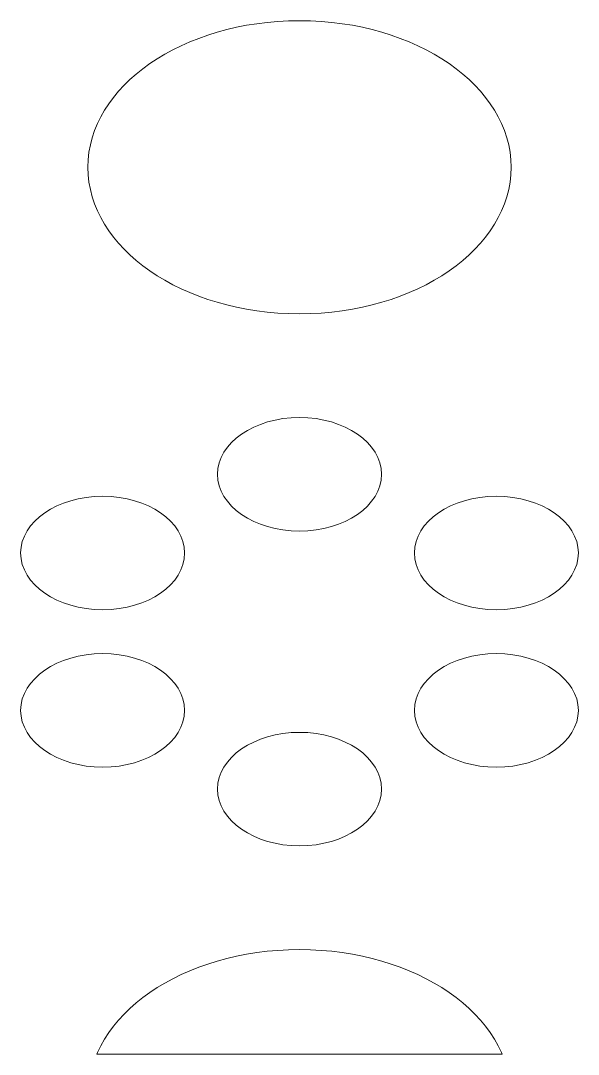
# Model space of a CAD drawing. Header units: millimetres. Extents: x -1200 to 1200, y -590 to 590.
# Drawn here: x 512 to 756.5, y -590 to -137 of the extents above; entities that cross this region are included whole.
import ezdxf

# ---------------------------------------------------------------- set-up
doc = ezdxf.new("R2010")
doc.units = ezdxf.units.MM
doc.header["$MEASUREMENT"] = 0
doc.layers.add('Layer 1', color=7, linetype='Continuous')

msp = doc.modelspace()

# ---------------------------------------------------------------- linework, layer by layer
at = {"layer": 'Layer 1', "color": 250, "lineweight": 20}
for points, knots in [([(541.4898, -201.2391), (541.4898, -201.2391), (541.6123, -197.9304), (541.6123, -197.9304), (541.6123, -197.9304), (541.9724, -194.6681), (541.9724, -194.6681), (541.9724, -194.6681), (542.5623, -191.4523), (542.5623, -191.4523), (542.5623, -191.4523), (543.3667, -188.2933), (543.3667, -188.2933), (543.3667, -188.2933), (544.4163, -185.191), (544.4163, -185.191), (544.4163, -185.191), (545.6651, -182.1404), (545.6651, -182.1404), (545.6651, -182.1404), (547.1207, -179.162), (547.1207, -179.162), (547.1207, -179.162), (548.7679, -176.2559), (548.7679, -176.2559), (548.7679, -176.2559), (550.6295, -173.417), (550.6295, -173.417), (550.6295, -173.417), (552.6827, -170.6347), (552.6827, -170.6347), (552.6827, -170.6347), (554.9275, -167.9454), (554.9275, -167.9454), (554.9275, -167.9454), (557.333, -165.3439), (557.333, -165.3439), (557.333, -165.3439), (559.9148, -162.8249), (559.9148, -162.8249), (559.9148, -162.8249), (562.6575, -160.3937), (562.6575, -160.3937), (562.6575, -160.3937), (565.5918, -158.0657), (565.5918, -158.0657), (565.5918, -158.0657), (568.6714, -155.8358), (568.6714, -155.8358), (568.6714, -155.8358), (571.8892, -153.6988), (571.8892, -153.6988), (571.8892, -153.6988), (575.2524, -151.6857), (575.2524, -151.6857), (575.2524, -151.6857), (578.7689, -149.7707), (578.7689, -149.7707), (578.7689, -149.7707), (582.4003, -147.9847), (582.4003, -147.9847), (582.4003, -147.9847), (586.1773, -146.3123), (586.1773, -146.3123), (586.1773, -146.3123), (590.0614, -144.7637), (590.0614, -144.7637), (590.0614, -144.7637), (594.0606, -143.3494), (594.0606, -143.3494), (594.0606, -143.3494), (598.1592, -142.059), (598.1592, -142.059), (598.1592, -142.059), (602.3653, -140.9131), (602.3653, -140.9131), (602.3653, -140.9131), (606.6709, -139.9065), (606.6709, -139.9065), (606.6709, -139.9065), (611.0683, -139.0393), (611.0683, -139.0393), (611.0683, -139.0393), (615.5654, -138.327), (615.5654, -138.327), (615.5654, -138.327), (620.1238, -137.7592), (620.1238, -137.7592), (620.1238, -137.7592), (624.7588, -137.3514), (624.7588, -137.3514), (624.7588, -137.3514), (629.4704, -137.0933), (629.4704, -137.0933), (629.4704, -137.0933), (634.2663, -137.0107), (634.2663, -137.0107), (634.2663, -137.0107), (639.0468, -137.0933), (639.0468, -137.0933), (639.0468, -137.0933), (643.7661, -137.3514), (643.7661, -137.3514), (643.7661, -137.3514), (648.4087, -137.7592), (648.4087, -137.7592), (648.4087, -137.7592), (652.9672, -138.327), (652.9672, -138.327), (652.9672, -138.327), (657.4489, -139.0393), (657.4489, -139.0393), (657.4489, -139.0393), (661.8541, -139.9065), (661.8541, -139.9065), (661.8541, -139.9065), (666.1597, -140.9131), (666.1597, -140.9131), (666.1597, -140.9131), (670.3732, -142.059), (670.3732, -142.059), (670.3732, -142.059), (674.4796, -143.3494), (674.4796, -143.3494), (674.4796, -143.3494), (678.4711, -144.7637), (678.4711, -144.7637), (678.4711, -144.7637), (682.363, -146.3123), (682.363, -146.3123), (682.363, -146.3123), (686.1168, -147.9847), (686.1168, -147.9847), (686.1168, -147.9847), (689.7636, -149.7707), (689.7636, -149.7707), (689.7636, -149.7707), (693.28, -151.6857), (693.28, -151.6857), (693.28, -151.6857), (696.6356, -153.6988), (696.6356, -153.6988), (696.6356, -153.6988), (699.861, -155.8358), (699.861, -155.8358), (699.861, -155.8358), (702.9408, -158.0657), (702.9408, -158.0657), (702.9408, -158.0657), (705.8597, -160.3937), (705.8597, -160.3937), (705.8597, -160.3937), (708.6177, -162.8249), (708.6177, -162.8249), (708.6177, -162.8249), (711.1994, -165.3439), (711.1994, -165.3439), (711.1994, -165.3439), (713.6051, -167.9454), (713.6051, -167.9454), (713.6051, -167.9454), (715.8498, -170.6347), (715.8498, -170.6347), (715.8498, -170.6347), (717.9031, -173.4066), (717.9031, -173.4066), (717.9031, -173.4066), (719.7647, -176.2559), (719.7647, -176.2559), (719.7647, -176.2559), (721.4194, -179.162), (721.4194, -179.162), (721.4194, -179.162), (722.8675, -182.1404), (722.8675, -182.1404), (722.8675, -182.1404), (724.1162, -185.191), (724.1162, -185.191), (724.1162, -185.191), (725.158, -188.2933), (725.158, -188.2933), (725.158, -188.2933), (725.9779, -191.4523), (725.9779, -191.4523), (725.9779, -191.4523), (726.5755, -194.6681), (726.5755, -194.6681), (726.5755, -194.6681), (726.9279, -197.9304), (726.9279, -197.9304), (726.9279, -197.9304), (727.0428, -201.2391), (727.0428, -201.2391), (727.0428, -201.2391), (726.9279, -204.5581), (726.9279, -204.5581), (726.9279, -204.5581), (726.5755, -207.8204), (726.5755, -207.8204), (726.5755, -207.8204), (725.9779, -211.0362), (725.9779, -211.0362), (725.9779, -211.0362), (725.158, -214.2056), (725.158, -214.2056), (725.158, -214.2056), (724.1162, -217.2975), (724.1162, -217.2975), (724.1162, -217.2975), (722.8675, -220.3378), (722.8675, -220.3378), (722.8675, -220.3378), (721.4194, -223.3213), (721.4194, -223.3213), (721.4194, -223.3213), (719.7647, -226.2326), (719.7647, -226.2326), (719.7647, -226.2326), (717.9031, -229.0819), (717.9031, -229.0819), (717.9031, -229.0819), (715.8498, -231.8435), (715.8498, -231.8435), (715.8498, -231.8435), (713.6051, -234.5431), (713.6051, -234.5431), (713.6051, -234.5431), (711.1994, -237.1446), (711.1994, -237.1446), (711.1994, -237.1446), (708.6177, -239.6688), (708.6177, -239.6688), (708.6177, -239.6688), (705.8597, -242.0897), (705.8597, -242.0897), (705.8597, -242.0897), (702.9408, -244.4228), (702.9408, -244.4228), (702.9408, -244.4228), (699.861, -246.6527), (699.861, -246.6527), (699.861, -246.6527), (696.6356, -248.7897), (696.6356, -248.7897), (696.6356, -248.7897), (693.28, -250.8028), (693.28, -250.8028), (693.28, -250.8028), (689.7636, -252.7178), (689.7636, -252.7178), (689.7636, -252.7178), (686.1168, -254.5038), (686.1168, -254.5038), (686.1168, -254.5038), (682.363, -256.1763), (682.363, -256.1763), (682.363, -256.1763), (678.4711, -257.7197), (678.4711, -257.7197), (678.4711, -257.7197), (674.4796, -259.1443), (674.4796, -259.1443), (674.4796, -259.1443), (670.3732, -260.4192), (670.3732, -260.4192), (670.3732, -260.4192), (666.1597, -261.5755), (666.1597, -261.5755), (666.1597, -261.5755), (661.8541, -262.5821), (661.8541, -262.5821), (661.8541, -262.5821), (657.4489, -263.4492), (657.4489, -263.4492), (657.4489, -263.4492), (652.9672, -264.1667), (652.9672, -264.1667), (652.9672, -264.1667), (648.4087, -264.7345), (648.4087, -264.7345), (648.4087, -264.7345), (643.7661, -265.1475), (643.7661, -265.1475), (643.7661, -265.1475), (639.0468, -265.3952), (639.0468, -265.3952), (639.0468, -265.3952), (634.2663, -265.4778), (634.2663, -265.4778), (634.2663, -265.4778), (629.4704, -265.3952), (629.4704, -265.3952), (629.4704, -265.3952), (624.7588, -265.1475), (624.7588, -265.1475), (624.7588, -265.1475), (620.1238, -264.7345), (620.1238, -264.7345), (620.1238, -264.7345), (615.5654, -264.1667), (615.5654, -264.1667), (615.5654, -264.1667), (611.0683, -263.4492), (611.0683, -263.4492), (611.0683, -263.4492), (606.6709, -262.5821), (606.6709, -262.5821), (606.6709, -262.5821), (602.3653, -261.5755), (602.3653, -261.5755), (602.3653, -261.5755), (598.1592, -260.4192), (598.1592, -260.4192), (598.1592, -260.4192), (594.0606, -259.1443), (594.0606, -259.1443), (594.0606, -259.1443), (590.0614, -257.7197), (590.0614, -257.7197), (590.0614, -257.7197), (586.1773, -256.1763), (586.1773, -256.1763), (586.1773, -256.1763), (582.4003, -254.5038), (582.4003, -254.5038), (582.4003, -254.5038), (578.7689, -252.7178), (578.7689, -252.7178), (578.7689, -252.7178), (575.2524, -250.8028), (575.2524, -250.8028), (575.2524, -250.8028), (571.8892, -248.7897), (571.8892, -248.7897), (571.8892, -248.7897), (568.6714, -246.6527), (568.6714, -246.6527), (568.6714, -246.6527), (565.5918, -244.4228), (565.5918, -244.4228), (565.5918, -244.4228), (562.6575, -242.0897), (562.6575, -242.0897), (562.6575, -242.0897), (559.9148, -239.6688), (559.9148, -239.6688), (559.9148, -239.6688), (557.333, -237.1446), (557.333, -237.1446), (557.333, -237.1446), (554.9275, -234.5431), (554.9275, -234.5431), (554.9275, -234.5431), (552.6827, -231.8435), (552.6827, -231.8435), (552.6827, -231.8435), (550.6295, -229.0819), (550.6295, -229.0819), (550.6295, -229.0819), (548.7679, -226.2326), (548.7679, -226.2326), (548.7679, -226.2326), (547.1207, -223.3213), (547.1207, -223.3213), (547.1207, -223.3213), (545.6651, -220.3378), (545.6651, -220.3378), (545.6651, -220.3378), (544.4163, -217.2975), (544.4163, -217.2975), (544.4163, -217.2975), (543.3667, -214.2056), (543.3667, -214.2056), (543.3667, -214.2056), (542.5623, -211.0362), (542.5623, -211.0362), (542.5623, -211.0362), (541.9724, -207.8204), (541.9724, -207.8204), (541.9724, -207.8204), (541.6123, -204.5581), (541.6123, -204.5581), (541.6123, -204.5581), (541.4898, -201.2391), (541.4898, -201.2391)], [0, 0, 0, 0, 0.0078125, 0.0078125, 0.0078125, 0.015625, 0.015625, 0.015625, 0.0234375, 0.0234375, 0.0234375, 0.03125, 0.03125, 0.03125, 0.0390625, 0.0390625, 0.0390625, 0.046875, 0.046875, 0.046875, 0.0546875, 0.0546875, 0.0546875, 0.0625, 0.0625, 0.0625, 0.0703125, 0.0703125, 0.0703125, 0.078125, 0.078125, 0.078125, 0.0859375, 0.0859375, 0.0859375, 0.09375, 0.09375, 0.09375, 0.1015625, 0.1015625, 0.1015625, 0.109375, 0.109375, 0.109375, 0.1171875, 0.1171875, 0.1171875, 0.125, 0.125, 0.125, 0.1328125, 0.1328125, 0.1328125, 0.140625, 0.140625, 0.140625, 0.1484375, 0.1484375, 0.1484375, 0.15625, 0.15625, 0.15625, 0.1640625, 0.1640625, 0.1640625, 0.171875, 0.171875, 0.171875, 0.1796875, 0.1796875, 0.1796875, 0.1875, 0.1875, 0.1875, 0.1953125, 0.1953125, 0.1953125, 0.203125, 0.203125, 0.203125, 0.2109375, 0.2109375, 0.2109375, 0.21875, 0.21875, 0.21875, 0.2265625, 0.2265625, 0.2265625, 0.234375, 0.234375, 0.234375, 0.2421875, 0.2421875, 0.2421875, 0.25, 0.25, 0.25, 0.2578125, 0.2578125, 0.2578125, 0.265625, 0.265625, 0.265625, 0.2734375, 0.2734375, 0.2734375, 0.28125, 0.28125, 0.28125, 0.2890625, 0.2890625, 0.2890625, 0.296875, 0.296875, 0.296875, 0.3046875, 0.3046875, 0.3046875, 0.3125, 0.3125, 0.3125, 0.3203125, 0.3203125, 0.3203125, 0.328125, 0.328125, 0.328125, 0.3359375, 0.3359375, 0.3359375, 0.34375, 0.34375, 0.34375, 0.3515625, 0.3515625, 0.3515625, 0.359375, 0.359375, 0.359375, 0.3671875, 0.3671875, 0.3671875, 0.375, 0.375, 0.375, 0.3828125, 0.3828125, 0.3828125, 0.390625, 0.390625, 0.390625, 0.3984375, 0.3984375, 0.3984375, 0.40625, 0.40625, 0.40625, 0.4140625, 0.4140625, 0.4140625, 0.421875, 0.421875, 0.421875, 0.4296875, 0.4296875, 0.4296875, 0.4375, 0.4375, 0.4375, 0.4453125, 0.4453125, 0.4453125, 0.453125, 0.453125, 0.453125, 0.4609375, 0.4609375, 0.4609375, 0.46875, 0.46875, 0.46875, 0.4765625, 0.4765625, 0.4765625, 0.484375, 0.484375, 0.484375, 0.4921875, 0.4921875, 0.4921875, 0.5, 0.5, 0.5, 0.5078125, 0.5078125, 0.5078125, 0.515625, 0.515625, 0.515625, 0.5234375, 0.5234375, 0.5234375, 0.53125, 0.53125, 0.53125, 0.5390625, 0.5390625, 0.5390625, 0.546875, 0.546875, 0.546875, 0.5546875, 0.5546875, 0.5546875, 0.5625, 0.5625, 0.5625, 0.5703125, 0.5703125, 0.5703125, 0.578125, 0.578125, 0.578125, 0.5859375, 0.5859375, 0.5859375, 0.59375, 0.59375, 0.59375, 0.6015625, 0.6015625, 0.6015625, 0.609375, 0.609375, 0.609375, 0.6171875, 0.6171875, 0.6171875, 0.625, 0.625, 0.625, 0.6328125, 0.6328125, 0.6328125, 0.640625, 0.640625, 0.640625, 0.6484375, 0.6484375, 0.6484375, 0.65625, 0.65625, 0.65625, 0.6640625, 0.6640625, 0.6640625, 0.671875, 0.671875, 0.671875, 0.6796875, 0.6796875, 0.6796875, 0.6875, 0.6875, 0.6875, 0.6953125, 0.6953125, 0.6953125, 0.703125, 0.703125, 0.703125, 0.7109375, 0.7109375, 0.7109375, 0.71875, 0.71875, 0.71875, 0.7265625, 0.7265625, 0.7265625, 0.734375, 0.734375, 0.734375, 0.7421875, 0.7421875, 0.7421875, 0.75, 0.75, 0.75, 0.7578125, 0.7578125, 0.7578125, 0.765625, 0.765625, 0.765625, 0.7734375, 0.7734375, 0.7734375, 0.78125, 0.78125, 0.78125, 0.7890625, 0.7890625, 0.7890625, 0.796875, 0.796875, 0.796875, 0.8046875, 0.8046875, 0.8046875, 0.8125, 0.8125, 0.8125, 0.8203125, 0.8203125, 0.8203125, 0.828125, 0.828125, 0.828125, 0.8359375, 0.8359375, 0.8359375, 0.84375, 0.84375, 0.84375, 0.8515625, 0.8515625, 0.8515625, 0.859375, 0.859375, 0.859375, 0.8671875, 0.8671875, 0.8671875, 0.875, 0.875, 0.875, 0.8828125, 0.8828125, 0.8828125, 0.890625, 0.890625, 0.890625, 0.8984375, 0.8984375, 0.8984375, 0.90625, 0.90625, 0.90625, 0.9140625, 0.9140625, 0.9140625, 0.921875, 0.921875, 0.921875, 0.9296875, 0.9296875, 0.9296875, 0.9375, 0.9375, 0.9375, 0.9453125, 0.9453125, 0.9453125, 0.953125, 0.953125, 0.953125, 0.9609375, 0.9609375, 0.9609375, 0.96875, 0.96875, 0.96875, 0.9765625, 0.9765625, 0.9765625, 0.984375, 0.984375, 0.984375, 0.9921875, 0.9921875, 0.9921875, 1, 1, 1, 1]), ([(598.3278, -335.8075), (598.3278, -322.0667), (614.4239, -310.9276), (634.2663, -310.9276), (654.1163, -310.9276), (670.2047, -322.0667), (670.2047, -335.8075), (670.2047, -349.543), (654.1163, -360.6926), (634.2663, -360.6926), (614.4239, -360.6926), (598.3278, -349.543), (598.3278, -335.8075)], [0, 0, 0, 0, 0.25, 0.25, 0.25, 0.5, 0.5, 0.5, 0.75, 0.75, 0.75, 1, 1, 1, 1]), ([(512.0174, -370.3038), (512.0174, -356.5683), (528.1134, -345.4239), (547.9558, -345.4239), (567.8134, -345.4239), (583.9018, -356.5683), (583.9018, -370.3038), (583.9018, -384.0395), (567.8134, -395.1838), (547.9558, -395.1838), (528.1134, -395.1838), (512.0174, -384.0395), (512.0174, -370.3038)], [0, 0, 0, 0, 0.25, 0.25, 0.25, 0.5, 0.5, 0.5, 0.75, 0.75, 0.75, 1, 1, 1, 1]), ([(684.6383, -370.3038), (684.6383, -356.5683), (700.719, -345.4239), (720.5614, -345.4239), (740.4191, -345.4239), (756.5152, -356.5683), (756.5152, -370.3038), (756.5152, -384.0395), (740.4191, -395.1838), (720.5614, -395.1838), (700.719, -395.1838), (684.6383, -384.0395), (684.6383, -370.3038)], [0, 0, 0, 0, 0.25, 0.25, 0.25, 0.5, 0.5, 0.5, 0.75, 0.75, 0.75, 1, 1, 1, 1]), ([(512.0174, -439.3018), (512.0174, -425.5559), (528.1134, -414.4166), (547.9558, -414.4166), (567.8134, -414.4166), (583.9018, -425.5559), (583.9018, -439.3018), (583.9018, -453.027), (567.8134, -464.1714), (547.9558, -464.1714), (528.1134, -464.1714), (512.0174, -453.027), (512.0174, -439.3018)], [0, 0, 0, 0, 0.25, 0.25, 0.25, 0.5, 0.5, 0.5, 0.75, 0.75, 0.75, 1, 1, 1, 1]), ([(684.6383, -439.3018), (684.6383, -425.5559), (700.719, -414.4166), (720.5614, -414.4166), (740.4191, -414.4166), (756.5152, -425.5559), (756.5152, -439.3018), (756.5152, -453.027), (740.4191, -464.1714), (720.5614, -464.1714), (700.719, -464.1714), (684.6383, -453.027), (684.6383, -439.3018)], [0, 0, 0, 0, 0.25, 0.25, 0.25, 0.5, 0.5, 0.5, 0.75, 0.75, 0.75, 1, 1, 1, 1]), ([(598.3278, -473.7878), (598.3278, -460.0522), (614.4239, -448.9079), (634.2663, -448.9079), (654.1163, -448.9079), (670.2047, -460.0522), (670.2047, -473.7878), (670.2047, -487.5285), (654.1163, -498.6677), (634.2663, -498.6677), (614.4239, -498.6677), (598.3278, -487.5285), (598.3278, -473.7878)], [0, 0, 0, 0, 0.25, 0.25, 0.25, 0.5, 0.5, 0.5, 0.75, 0.75, 0.75, 1, 1, 1, 1]), ([(723.1892, -590.0266), (723.1892, -590.0266), (545.3433, -590.0266), (545.3433, -590.0266), (545.3433, -590.0266), (545.6651, -589.2472), (545.6651, -589.2472), (545.6651, -589.2472), (547.1207, -586.2688), (547.1207, -586.2688), (547.1207, -586.2688), (548.7679, -583.3627), (548.7679, -583.3627), (548.7679, -583.3627), (550.6295, -580.5134), (550.6295, -580.5134), (550.6295, -580.5134), (552.6827, -577.7415), (552.6827, -577.7415), (552.6827, -577.7415), (554.9275, -575.0574), (554.9275, -575.0574), (554.9275, -575.0574), (557.333, -572.4507), (557.333, -572.4507), (557.333, -572.4507), (559.9148, -569.9317), (559.9148, -569.9317), (559.9148, -569.9317), (562.6575, -567.5005), (562.6575, -567.5005), (562.6575, -567.5005), (565.5918, -565.1725), (565.5918, -565.1725), (565.5918, -565.1725), (568.6714, -562.9426), (568.6714, -562.9426), (568.6714, -562.9426), (571.8892, -560.8056), (571.8892, -560.8056), (571.8892, -560.8056), (575.2524, -558.7873), (575.2524, -558.7873), (575.2524, -558.7873), (578.7689, -556.8826), (578.7689, -556.8826), (578.7689, -556.8826), (582.4003, -555.0863), (582.4003, -555.0863), (582.4003, -555.0863), (586.1773, -553.4087), (586.1773, -553.4087), (586.1773, -553.4087), (590.0614, -551.8705), (590.0614, -551.8705), (590.0614, -551.8705), (594.0606, -550.4613), (594.0606, -550.4613), (594.0606, -550.4613), (598.1592, -549.1657), (598.1592, -549.1657), (598.1592, -549.1657), (602.3653, -548.0198), (602.3653, -548.0198), (602.3653, -548.0198), (606.6709, -547.0132), (606.6709, -547.0132), (606.6709, -547.0132), (611.0683, -546.1461), (611.0683, -546.1461), (611.0683, -546.1461), (615.5654, -545.4286), (615.5654, -545.4286), (615.5654, -545.4286), (620.1238, -544.8659), (620.1238, -544.8659), (620.1238, -544.8659), (624.7588, -544.4582), (624.7588, -544.4582), (624.7588, -544.4582), (629.4704, -544.2053), (629.4704, -544.2053), (629.4704, -544.2053), (634.2663, -544.1226), (634.2663, -544.1226), (634.2663, -544.1226), (639.0468, -544.2053), (639.0468, -544.2053), (639.0468, -544.2053), (643.7661, -544.4582), (643.7661, -544.4582), (643.7661, -544.4582), (648.4087, -544.8659), (648.4087, -544.8659), (648.4087, -544.8659), (652.9672, -545.4286), (652.9672, -545.4286), (652.9672, -545.4286), (657.4489, -546.1461), (657.4489, -546.1461), (657.4489, -546.1461), (661.8541, -547.0132), (661.8541, -547.0132), (661.8541, -547.0132), (666.1597, -548.0198), (666.1597, -548.0198), (666.1597, -548.0198), (670.3732, -549.1657), (670.3732, -549.1657), (670.3732, -549.1657), (674.4796, -550.4613), (674.4796, -550.4613), (674.4796, -550.4613), (678.4711, -551.8705), (678.4711, -551.8705), (678.4711, -551.8705), (682.363, -553.4087), (682.363, -553.4087), (682.363, -553.4087), (686.1168, -555.0863), (686.1168, -555.0863), (686.1168, -555.0863), (689.7636, -556.8826), (689.7636, -556.8826), (689.7636, -556.8826), (693.28, -558.7873), (693.28, -558.7873), (693.28, -558.7873), (696.6356, -560.8056), (696.6356, -560.8056), (696.6356, -560.8056), (699.861, -562.9426), (699.861, -562.9426), (699.861, -562.9426), (702.9408, -565.1725), (702.9408, -565.1725), (702.9408, -565.1725), (705.8597, -567.5005), (705.8597, -567.5005), (705.8597, -567.5005), (708.6177, -569.9317), (708.6177, -569.9317), (708.6177, -569.9317), (711.1994, -572.4507), (711.1994, -572.4507), (711.1994, -572.4507), (713.6051, -575.0574), (713.6051, -575.0574), (713.6051, -575.0574), (715.8498, -577.7415), (715.8498, -577.7415), (715.8498, -577.7415), (717.9031, -580.5134), (717.9031, -580.5134), (717.9031, -580.5134), (719.7647, -583.3627), (719.7647, -583.3627), (719.7647, -583.3627), (721.4194, -586.2688), (721.4194, -586.2688), (721.4194, -586.2688), (722.8675, -589.2472), (722.8675, -589.2472), (722.8675, -589.2472), (723.1892, -590.0266), (723.1892, -590.0266)], [0, 0, 0, 0, 0.01818182, 0.01818182, 0.01818182, 0.03636364, 0.03636364, 0.03636364, 0.05454545, 0.05454545, 0.05454545, 0.07272727, 0.07272727, 0.07272727, 0.09090909, 0.09090909, 0.09090909, 0.10909091, 0.10909091, 0.10909091, 0.12727273, 0.12727273, 0.12727273, 0.14545455, 0.14545455, 0.14545455, 0.16363636, 0.16363636, 0.16363636, 0.18181818, 0.18181818, 0.18181818, 0.2, 0.2, 0.2, 0.21818182, 0.21818182, 0.21818182, 0.23636364, 0.23636364, 0.23636364, 0.25454545, 0.25454545, 0.25454545, 0.27272727, 0.27272727, 0.27272727, 0.29090909, 0.29090909, 0.29090909, 0.30909091, 0.30909091, 0.30909091, 0.32727273, 0.32727273, 0.32727273, 0.34545455, 0.34545455, 0.34545455, 0.36363636, 0.36363636, 0.36363636, 0.38181818, 0.38181818, 0.38181818, 0.4, 0.4, 0.4, 0.41818182, 0.41818182, 0.41818182, 0.43636364, 0.43636364, 0.43636364, 0.45454545, 0.45454545, 0.45454545, 0.47272727, 0.47272727, 0.47272727, 0.49090909, 0.49090909, 0.49090909, 0.50909091, 0.50909091, 0.50909091, 0.52727273, 0.52727273, 0.52727273, 0.54545455, 0.54545455, 0.54545455, 0.56363636, 0.56363636, 0.56363636, 0.58181818, 0.58181818, 0.58181818, 0.6, 0.6, 0.6, 0.61818182, 0.61818182, 0.61818182, 0.63636364, 0.63636364, 0.63636364, 0.65454545, 0.65454545, 0.65454545, 0.67272727, 0.67272727, 0.67272727, 0.69090909, 0.69090909, 0.69090909, 0.70909091, 0.70909091, 0.70909091, 0.72727273, 0.72727273, 0.72727273, 0.74545455, 0.74545455, 0.74545455, 0.76363636, 0.76363636, 0.76363636, 0.78181818, 0.78181818, 0.78181818, 0.8, 0.8, 0.8, 0.81818182, 0.81818182, 0.81818182, 0.83636364, 0.83636364, 0.83636364, 0.85454545, 0.85454545, 0.85454545, 0.87272727, 0.87272727, 0.87272727, 0.89090909, 0.89090909, 0.89090909, 0.90909091, 0.90909091, 0.90909091, 0.92727273, 0.92727273, 0.92727273, 0.94545455, 0.94545455, 0.94545455, 0.96363636, 0.96363636, 0.96363636, 0.98181818, 0.98181818, 0.98181818, 1, 1, 1, 1])]:
    msp.add_open_spline(points, degree=3, knots=knots, dxfattribs=at)

doc.saveas('drawing.dxf')
